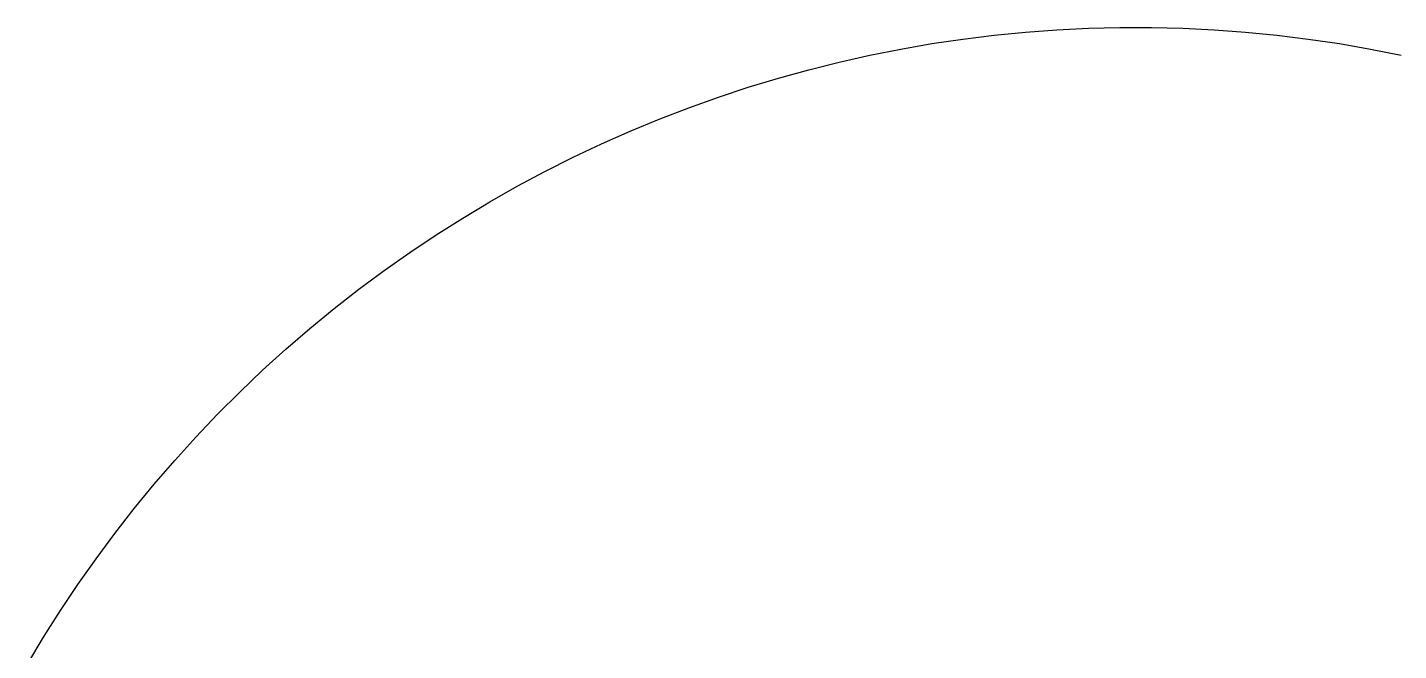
# Model space of a CAD drawing. Extents: x 123 to 256, y -136 to -4.
# Drawn here: x 132 to 203.1, y -35.8 to -3.5 of the extents above; entities that cross this region are included whole.
import ezdxf

# ---------------------------------------------------------------- set-up
doc = ezdxf.new("R2010")
doc.units = 0
doc.layers.add('BLACK', color=7, linetype='CONTINUOUS')

msp = doc.modelspace()

# ---------------------------------------------------------------- linework, layer by layer
at = {"layer": 'BLACK', "linetype": 'CONTINUOUS'}
for p, q in [((185.422171, -3.625145), (187.05232, -3.545061)), ((187.05232, -3.545061), (188.683943, -3.505007)), ((188.683943, -3.505007), (190.316057, -3.505007)), ((190.316057, -3.505007), (191.94768, -3.545061)), ((191.94768, -3.545061), (193.577829, -3.625145)), ((178.935933, -4.344456), (180.550383, -4.104975)), ((180.550383, -4.104975), (182.170223, -3.905186)), ((182.170223, -3.905186), (183.794479, -3.745211)), ((183.794479, -3.745211), (185.422171, -3.625145)), ((193.577829, -3.625145), (195.205521, -3.745211)), ((195.205521, -3.745211), (196.829777, -3.905186)), ((196.829777, -3.905186), (198.449617, -4.104975)), ((198.449617, -4.104975), (200.064067, -4.344456)), ((174.134636, -5.299493), (175.727093, -4.941895)), ((175.727093, -4.941895), (177.327847, -4.623485)), ((177.327847, -4.623485), (178.935933, -4.344456)), ((200.064067, -4.344456), (201.672153, -4.623485)), ((201.672153, -4.623485), (203.272907, -4.941895)), ((172.551434, -5.696065), (174.134636, -5.299493)), ((169.416604, -6.605148), (170.978441, -6.13137)), ((170.978441, -6.13137), (172.551434, -5.696065)), ((167.866866, -7.117113), (169.416604, -6.605148)), ((164.807407, -8.254346), (166.330158, -7.666956)), ((166.330158, -7.666956), (167.866866, -7.117113)), ((163.299529, -8.878929), (164.807407, -8.254346)), ((161.807434, -9.540329), (163.299529, -8.878929)), ((160.33202, -10.238148), (161.807434, -9.540329)), ((158.874176, -10.971965), (160.33202, -10.238148)), ((157.434779, -11.741339), (158.874176, -10.971965)), ((156.014697, -12.545805), (157.434779, -11.741339)), ((154.614786, -13.38488), (156.014697, -12.545805)), ((153.235888, -14.258057), (154.614786, -13.38488)), ((151.878835, -15.164811), (153.235888, -14.258057)), ((150.544442, -16.104596), (151.878835, -15.164811)), ((149.233516, -17.076846), (150.544442, -16.104596)), ((147.946844, -18.080974), (149.233516, -17.076846)), ((146.685202, -19.116377), (147.946844, -18.080974)), ((145.449351, -20.18243), (146.685202, -19.116377)), ((144.240034, -21.278491), (145.449351, -20.18243)), ((143.057979, -22.4039), (144.240034, -21.278491)), ((141.9039, -23.557979), (143.057979, -22.4039)), ((140.778491, -24.740034), (141.9039, -23.557979)), ((139.68243, -25.949351), (140.778491, -24.740034)), ((138.616377, -27.185202), (139.68243, -25.949351)), ((137.580974, -28.446844), (138.616377, -27.185202)), ((136.576846, -29.733516), (137.580974, -28.446844)), ((135.604596, -31.044442), (136.576846, -29.733516)), ((134.664811, -32.378835), (135.604596, -31.044442)), ((133.758057, -33.735888), (134.664811, -32.378835)), ((132.88488, -35.114786), (133.758057, -33.735888)), ((132.045805, -36.514697), (132.88488, -35.114786))]:
    msp.add_line(p, q, dxfattribs=at)

doc.saveas('drawing.dxf')
